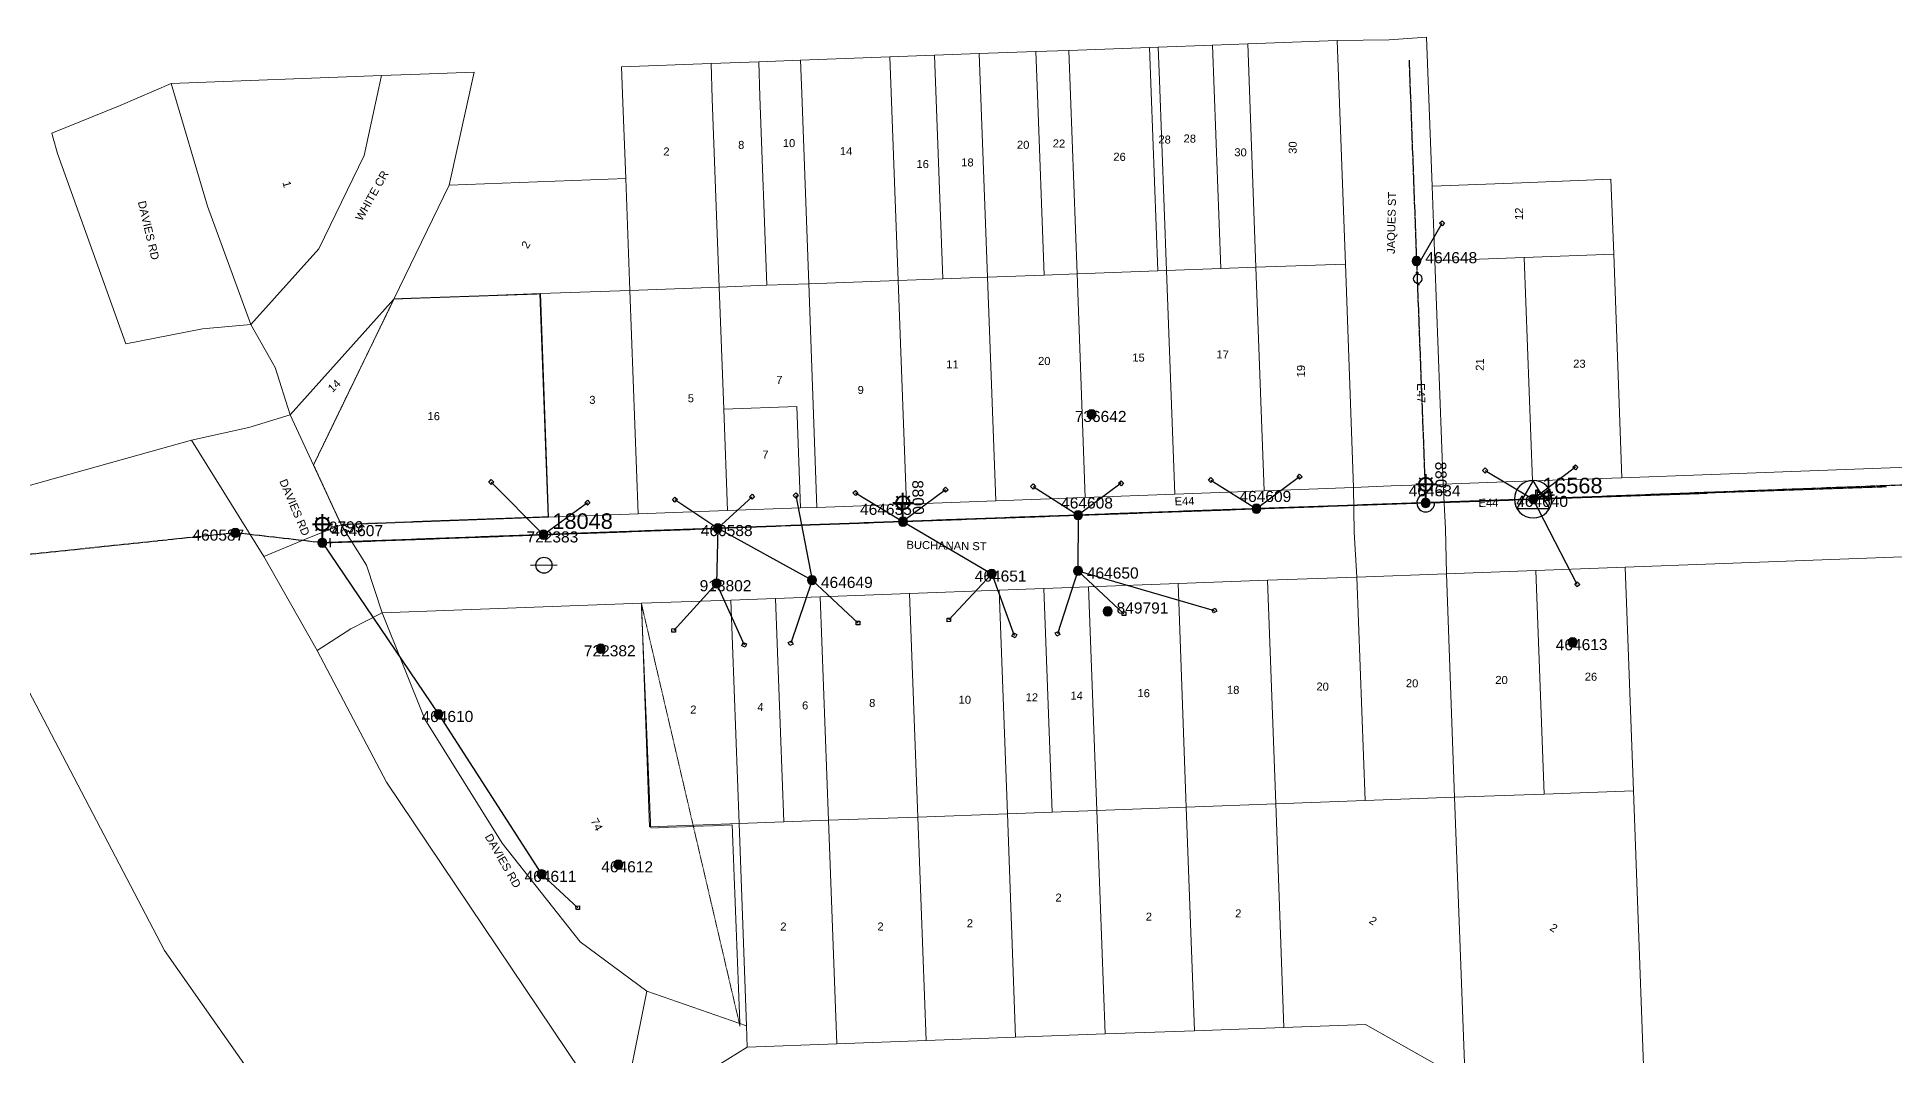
# Model space of a CAD drawing. Header units: metres. Extents: x 215242 to 217366, y 6358903 to 6360574.
# Drawn here: x 216467.2 to 216885, y 6360059.7 to 6360288.8 of the extents above; entities that cross this region are included whole.
import ezdxf
from ezdxf.enums import TextEntityAlignment as Align

# ---------------------------------------------------------------- set-up
doc = ezdxf.new("R2010")
doc.units = ezdxf.units.M
for name, pattern in [('Cable Exist OH', [1, 1, 0]), ('HIDDEN', [0.375, 0.25, -0.125]), ('HIDDEN2', [0.1875, 0.125, -0.0625])]:
    doc.linetypes.add(name, pattern=pattern)
doc.layers.get('0').update_dxf_attribs({"color": 6})
for name, color, linetype, lineweight in [('Cadastre Land Parcels_SP_EXT', 9, 'Continuous', 5), ('Cadastre Other Property_SP_EXT', 9, 'HIDDEN', 5), ('Cadastre Roads_SP_EXT', 9, 'Continuous', 5)]:
    doc.layers.add(name, color=color, linetype=linetype, lineweight=lineweight)
for name, color, linetype in [('Equip_LV_EXT', 7, 'Continuous'), ('Equip_SP_HV_EXT', 7, 'Continuous'), ('Equip_SP_LV_EXT', 7, 'Continuous'), ('Equip_SP_SL_EXT', 7, 'Continuous'), ('Mains_HV_EXT', 7, 'Continuous'), ('Mains_LV_EXT', 7, 'Continuous'), ('Mains_SL_EXT', 7, 'Continuous'), ('Services_SP_EXT', 7, 'Continuous'), ('Sub_SP_TR_HV_LV_EXT', 7, 'Continuous'), ('SupportsOH_SP_TR_HV_LV_SL_EXT', 7, 'Continuous')]:
    doc.layers.add(name, color=color, linetype=linetype)
doc.layers.get('0').freeze()
doc.styles.add('HVSW_LABEL', font='arial.ttf')
doc.styles.add('iecARIAL', font='arial.ttf', dxfattribs={"height": 2})
doc.styles.add('POLE_LABEL', font='arial.ttf')
doc.styles.get("Standard").update_dxf_attribs({"font": 'arial.ttf'})

# ---------------------------------------------------------------- blocks, each defined once
blk = doc.blocks.new('SUB_POLE_EXT')
blk.add_wipeout([(0, 4.22), (0.42, 4.2), (0.83, 4.14), (1.21, 4.05), (1.62, 3.9), (1.99, 3.72), (2.35, 3.51), (2.68, 3.26), (2.99, 2.99), (3.28, 2.66), (3.52, 2.34), (3.76, 1.92), (3.9, 1.62), (4.04, 1.23), (4.18, 0.63), (4.22, 0), (4.18, -0.61), (4.06, -1.15), (3.9, -1.62), (3.58, -2.24), (3.22, -2.73), (2.97, -3.01), (2.68, -3.26), (2.36, -3.5), (2, -3.72), (1.64, -3.89), (1.25, -4.03), (0.82, -4.14), (0.42, -4.2), (0, -4.22), (-0.41, -4.2), (-0.8, -4.15), (-1.21, -4.05), (-1.62, -3.9), (-1.99, -3.73), (-2.35, -3.51), (-2.68, -3.26), (-2.96, -3.02), (-3.23, -2.72), (-3.51, -2.35), (-3.71, -2.01), (-3.91, -1.6), (-4.05, -1.21), (-4.16, -0.76), (-4.22, -0.14), (-4.21, 0.39), (-4.14, 0.83), (-4.03, 1.27), (-3.9, 1.63), (-3.71, 2.02), (-3.5, 2.37), (-3.28, 2.67), (-2.99, 2.99), (-2.68, 3.27), (-2.33, 3.52), (-1.98, 3.73), (-1.63, 3.9), (-1.2, 4.05), (-0.78, 4.15), (-0.4, 4.21)])
blk.add_line((2.16, 0.48), (2.16, 0.48, 0))
blk.add_lwpolyline([(-4.22, 0, 1), (4.22, 0, 1)], format="xyb", close=True)
blk.add_lwpolyline([(2.14, 0.52), (0, 4.22), (-3.66, -2.11), (3.66, -2.11)], close=True)
for tag, height, flags, p in [('STREET_CODE', 0.2, 9, (1.5, 0)), ('ASSET_NUM', 3.5, 8, (2, 2)), ('CONSTRUCTED_VOLTAGE', 0.2, 9, (1.5, -0.2)), ('OPERATING_VOLTAGE', 0.2, 9, (1.5, -0.6)), ('OPERATED_BY', 0.2, 9, (1.5, -0.8)), ('ORIENTATION', 0.2, 9, (1.5, -1.2)), ('OWNED_BY', 0.2, 9, (1.5, -1.4)), ('SECONDARY_VOLTAGE', 0.2, 9, (1.5, -1.6)), ('STATE', 0.2, 9, (1.5, -1.8)), ('SUBSTATION_TYPE', 0.2, 9, (1.5, -2)), ('STREETNAME', 0.2, 9, (1.5, -2.8)), ('SUBURB', 0.2, 9, (1.5, -3)), ('Z', 0.2, 1, (1.5, -3.4)), ('NO_PHASES', 0.2, 9, (1.5, -0.4)), ('MAINTAINED_BY', 0.2, 9, (1.5, -1)), ('USAGE', 0.2, 9, (1.5, -2.2)), ('LEGEND', 0.2, 9, (1.5, -2.4)), ('LOCATION', 0.2, 9, (1.5, -2.6)), ('NOTES', 0.2, 9, (1.5, -3.2))]:
    blk.add_attdef(tag, text='', height=height, dxfattribs=dict(flags=flags)).set_placement(p, align=Align.MIDDLE_LEFT)
blk = doc.blocks.new('LV_OH_LINKS_OPEN_EXT')
for p, q in [((-0.17, 4.97), (-0.17, 5.46)), ((0.17, 4.97), (0.17, 5.46)), ((-0.17, 3), (-0.17, 2.5)), ((0.17, 3), (0.17, 2.5))]:
    blk.add_line(p, q)
blk.add_lwpolyline([(0, 2.99, 1), (0, 4.98, 1)], format="xyb", close=True)
at = {"flags": 9}
for tag, p in [('ACTUAL_STATUS', (0, 0)), ('CONSTRUCTED_VOLTAGE', (0, -0.2)), ('OPERATING_VOLTAGE', (0, -0.6)), ('ORIENTATION', (0, -0.8)), ('OWNED_BY', (0, -1)), ('STATE', (0, -1.2)), ('SWITCH_TYPE', (0, -1.4)), ('NO_PHASES', (0, -0.4)), ('USAGE', (0, -1.6)), ('LEGEND', (0, -1.8)), ('NOTES', (0, -2))]:
    blk.add_attdef(tag, text='', height=0.2, dxfattribs=at).set_placement(p, align=Align.MIDDLE_LEFT)
at = {"flags": 1}
blk.add_attdef('Z', (0, 0), '', height=0.2, dxfattribs=at)
blk = doc.blocks.new('LV_OH_LINKS_DISTFUSE_EXT')
for p, q in [((0, 0), (0.96, 0)), ((3.84, 0), (4.8, 0))]:
    blk.add_line(p, q)
blk.add_lwpolyline([(3.84, -1.2), (3.84, 1.2), (0.96, -1.2), (0.96, 1.2)], close=True)
at = {"flags": 9}
for tag, p in [('ACTUAL_STATUS', (0, 0)), ('CONSTRUCTED_VOLTAGE', (0, -0.2)), ('OPERATING_VOLTAGE', (0, -0.6)), ('ORIENTATION', (0, -0.8)), ('OWNED_BY', (0, -1)), ('STATE', (0, -1.2)), ('SWITCH_TYPE', (0, -1.4)), ('NO_PHASES', (0, -0.4)), ('USAGE', (0, -1.6)), ('NOTES', (0, -1.8))]:
    blk.add_attdef(tag, text='', height=0.2, dxfattribs=at).set_placement(p, align=Align.MIDDLE_LEFT)
at = {"flags": 1}
blk.add_attdef('Z', (0, 0), '', height=0.2, dxfattribs=at)
blk = doc.blocks.new('SL_LANTERN_EXT')
at = {"lineweight": 40}
for p, q in [((-2.25, 4.22), (2.25, 4.22)), ((-1.46, 5.68), (-1.06, 5.28)), ((0, 1.97), (0, 6.47)), ((1.46, 5.68), (1.06, 5.28)), ((-1.46, 2.76), (-1.06, 3.16)), ((0, 0), (0, 2.72)), ((1.46, 2.76), (1.06, 3.16))]:
    blk.add_line(p, q, dxfattribs=at)
blk.add_circle((0, 4.22), 1.5, dxfattribs=at)
at = {"style": 'iecARIAL', "flags": 8}
blk.add_attdef('ASSET_NUM', (1.5, 1.5), '', height=2.5, dxfattribs=at)
for tag, p, height, flags in [('OPERATING_VOLTAGE', (0.98, -1.65), 0.2, 9), ('ORIENTATION', (0.98, -1.85), 0.2, 9), ('OWNED_BY', (0.98, -2.05), 0.2, 9), ('STATE', (0.98, -2.25), 0.2, 9), ('CONSTRUCTED_VOLTAGE', (0.98, -0.65), 0.2, 9), ('CONTROL_TYPE', (0.98, -0.85), 0.2, 9), ('LANTERN_PURPOSE', (0.98, -1.05), 0.2, 9), ('LANTERN_TYPE', (0.98, -1.25), 0.2, 9), ('NO_PHASES', (0.98, -1.45), 0.2, 9), ('USAGE', (0.98, -2.45), 0.2, 9), ('CEXIST', (0.98, -2.65), 0.2, 9), ('CNEW', (0.98, -2.85), 0.2, 9), ('CNUMBER', (0.98, -3.05), 0.2, 9), ('CREMOVE', (0.98, -3.25), 0.2, 9), ('CREPLACE', (0.98, -3.45), 0.2, 9), ('LKINGHEIGHT', (0.98, -3.65), 0.2, 9), ('LBRACKET', (0.98, -3.85), 0.2, 9), ('LBRACKETVOCAB', (0.98, -4.05), 0.2, 9), ('LCATEGORY', (0.98, -4.25), 0.2, 9), ('LNUMBER', (2.18, -3.25), 2.5, 8), ('LCHARGE1', (0.98, -4.45), 0.2, 9), ('LCHARGE1PERCENT', (0.98, -4.65), 0.2, 9), ('LCHARGE2', (0.98, -4.85), 0.2, 9), ('LCHARGE2PERCENT', (0.98, -5.05), 0.2, 9), ('LCHARGE3', (0.98, -5.25), 0.2, 9), ('LCHARGE3PERCENT', (0.98, -5.45), 0.2, 9), ('LEXIST', (0.98, -5.65), 0.2, 9), ('LLAMP', (0.98, -5.85), 0.2, 9), ('LLAMPVOCAB', (0.98, -6.05), 0.2, 9), ('LMAST', (0.98, -6.25), 0.2, 9), ('LMASTVOCAB', (0.98, -6.45), 0.2, 9), ('LNEW', (0.98, -6.65), 0.2, 9), ('LANTNUMBER', (0.98, -6.85), 0.2, 9), ('LOUTREACH', (0.98, -7.25), 0.2, 9), ('LOUTREACHVOCAB', (0.98, -7.45), 0.2, 9), ('LRATECODE', (0.98, -7.65), 0.2, 9), ('LREMOVE', (0.98, -7.85), 0.2, 9), ('LREPLACE', (0.98, -8.05), 0.2, 9), ('LTYPE', (0.98, -8.25), 0.2, 9), ('LTYPEVOCAB', (0.98, -8.45), 0.2, 9), ('STREETNAME', (0.98, -9.25), 0.2, 9), ('SUBURB', (0.98, -9.45), 0.2, 1), ('LEGEND', (0.98, -8.65), 0.2, 9), ('LOCATION', (0.98, -8.85), 0.2, 9), ('NOTES', (0.98, -9.05), 0.2, 9)]:
    blk.add_attdef(tag, p, '', height=height, dxfattribs=dict(flags=flags))
blk = doc.blocks.new('CCP_EXT')
blk.add_wipeout([(0, 0.57), (0.57, 0), (0, -0.57), (-0.57, 0)])
blk.add_lwpolyline([(-0.57, 0), (0, 0.57), (0.57, 0), (0, -0.57), (-0.57, 0)])
at = {"flags": 1}
blk.add_attdef('Z', (0, 0), '', height=0.2, dxfattribs=at)
at = {"flags": 9}
for tag, p in [('CCP_TYPE', (0, 0)), ('CONSTRUCTED_VOLTAGE', (0, -0.2)), ('OPERATING_VOLTAGE', (0, -0.6)), ('ORIENTATION', (0, -0.8)), ('OWNED_BY', (0, -1)), ('STATE', (0, -1.8)), ('NO_PHASES', (0, -0.4)), ('USAGE', (0, -1.2)), ('LEGEND', (0, -1.4)), ('LIFE_SUPPORT', (0, -1.6)), ('NOTES', (0, -2))]:
    blk.add_attdef(tag, text='', height=0.2, dxfattribs=at).set_placement(p, align=Align.MIDDLE_LEFT)
blk = doc.blocks.new('POLE_EXT')
blk.add_hatch(color=256).paths.add_polyline_path([(-1, 0, 1), (1, 0, 1)])
blk.add_lwpolyline([(-1, 0, 1), (1, 0, 1)], format="xyb", close=True)
for tag, height, flags, p in [('pNumber', 2.5, 8, (-17.84, 2.07)), ('OWNED_BY', 0.2, 9, (1.35, -0.4)), ('SPECIAL_USE', 0.2, 9, (1.35, -0.8)), ('STATE', 0.2, 9, (1.35, -1)), ('cLV', 0.2, 9, (1.35, -1.4)), ('hDepth', 0.2, 9, (1.35, -1.6)), ('hDia', 0.2, 9, (1.35, -1.8)), ('cHV', 0.2, 9, (1.35, -2)), ('cLinedev', 0.2, 9, (1.35, -3.4)), ('pExisting', 0.2, 9, (1.35, -3.8)), ('PARENT', 0.2, 9, (1.35, -0.6)), ('USAGE', 0.2, 9, (1.35, -1.2)), ('LBRACKET', 0.2, 9, (1.35, -2.2)), ('LExisting', 0.2, 9, (1.35, -2.4)), ('LANTNUMBER', 0.2, 9, (1.35, -2.6)), ('LOther', 0.2, 9, (1.35, -2.8)), ('LRemove', 0.2, 9, (1.35, -3)), ('LEGEND', 0.2, 9, (1.35, -3.2)), ('LOCATION', 0.2, 9, (1.35, -3.6)), ('PFNUMBER', 0.2, 9, (1.35, -4)), ('NEWPFNUMBER', 0.2, 9, (1.35, -4.2)), ('pFooting', 0.2, 9, (1.35, -4.4)), ('pNew', 0.2, 9, (1.35, -4.6)), ('pRelocate', 0.2, 9, (1.35, -5)), ('pRemove', 0.2, 9, (1.35, -5.2)), ('pReplace', 0.2, 9, (1.35, -5.4)), ('pStay', 0.2, 9, (1.35, -5.6)), ('pType', 0.2, 9, (1.35, -5.8)), ('cspan', 0.2, 9, (1.35, -6)), ('STREETNAME', 0.2, 9, (1.35, -6.2)), ('SUBURB', 0.2, 9, (1.35, -6.4)), ('OPERATED_BY', 0.2, 9, (1.36, -7.01)), ('NOTES', 0.2, 9, (1.35, -6.6)), ('MAINTAINED_BY', 0.2, 9, (1.36, -6.81))]:
    blk.add_attdef(tag, text='', height=height, dxfattribs=dict(flags=flags)).set_placement(p, align=Align.MIDDLE_LEFT)
at = {"style": 'POLE_LABEL'}
for tag, height, flags, p in [('STRUCTURE_PLANT_NUMBER', 0.2, 9, (1.35, 0.03)), ('ASSET_NUM', 2.5, 8, (2, 2)), ('STREET_CODE', 0.2, 9, (1.35, -0.2))]:
    blk.add_attdef(tag, text='', height=height, dxfattribs=dict(at, flags=flags)).set_placement(p, align=Align.MIDDLE_LEFT)
at = {"flags": 1}
blk.add_attdef('Z', (1.35, -7.33), '', height=0.2, dxfattribs=at)
blk = doc.blocks.new('HV_ABS_CLOSED_EXT')
blk.add_line((-3, 6.87), (3, 6.87))
blk.add_circle((0, 6.87), 1.8)
at = {"flags": 1}
blk.add_attdef('Z', (0, 0), '', height=0.2, dxfattribs=at)
at = {"style": 'HVSW_LABEL'}
for tag, height, flags, p in [('ASSET_NUM', 3.5, 8, (2, 2)), ('STREET_CODE', 0.2, 9, (0, -0.2))]:
    blk.add_attdef(tag, text='', height=height, dxfattribs=dict(at, flags=flags)).set_placement(p, align=Align.MIDDLE_LEFT)
at = {"flags": 9}
for tag, p in [('ACTUAL_STATUS', (0, -0.4)), ('CONSTRUCTED_VOLTAGE', (0, -0.6)), ('OPERATING_VOLTAGE', (0, -1)), ('ORIENTATION', (0, -1.2)), ('OWNED_BY', (0, -1.4)), ('STATE', (0, -1.6)), ('SWITCH_TYPE', (0, -1.8)), ('STREETNAME', (0, -2.6)), ('SUBURB', (0, -2.8)), ('NO_PHASES', (0, -0.8)), ('USAGE', (0, -2)), ('LEGEND', (0, -2.2)), ('LOCATION', (0, -2.4)), ('NOTES', (0, -3))]:
    blk.add_attdef(tag, text='', height=0.2, dxfattribs=at).set_placement(p, align=Align.MIDDLE_LEFT)
blk = doc.blocks.new('End Shackle_EXT')
blk.add_wipeout([(0, 0.25), (1.81, 0.25), (1.82, -0.25), (0, -0.25)])
blk.add_line((1.81, -1), (1.81, 1))
at = {"flags": 1}
blk.add_attdef('Z', (0, 0), '', height=0.2, dxfattribs=at)
at = {"flags": 9}
for tag, p in [('CONNECTOR_TYPE', (0, 0)), ('CONSTRUCTED_VOLTAGE', (0, -0.2)), ('OPERATING_VOLTAGE', (0, -0.6)), ('ORIENTATION', (0, -0.8)), ('OWNED_BY', (0, -1)), ('STATE', (0, -1.2)), ('NO_PHASES', (0, -0.4)), ('USAGE', (0, -1.4)), ('NOTES', (0, -1.6))]:
    blk.add_attdef(tag, text='', height=0.2, dxfattribs=at).set_placement(p, align=Align.MIDDLE_LEFT)

msp = doc.modelspace()

# ---------------------------------------------------------------- linework, layer by layer
at = {"layer": 'Cadastre Land Parcels_SP_EXT', "linetype": 'Continuous'}
for points in [[(216693.68, 6360235.28), (216692.1, 6360277.88), (216691.81, 6360285.56), (216679.07, 6360285.1), (216680.94, 6360234.81), (216693.68, 6360235.28)], [(216701.06, 6360235.55), (216699.2, 6360285.83), (216691.81, 6360285.56), (216692.1, 6360277.88), (216693.68, 6360235.28), (216701.06, 6360235.55)], [(216719.2, 6360236.22), (216717.36, 6360286.5), (216699.2, 6360285.83), (216701.06, 6360235.55), (216719.2, 6360236.22)], [(216721.18, 6360236.29), (216719.6, 6360279.02), (216719.33, 6360286.58), (216717.36, 6360286.5), (216719.2, 6360236.22), (216721.18, 6360236.29)], [(216733.37, 6360236.74), (216731.52, 6360287.02), (216719.33, 6360286.58), (216719.6, 6360279.02), (216721.18, 6360236.29), (216733.37, 6360236.74)], [(216741.3, 6360237.03), (216739.44, 6360287.32), (216731.52, 6360287.02), (216733.37, 6360236.74), (216741.3, 6360237.03)], [(216761.41, 6360237.77), (216759.56, 6360288.06), (216739.44, 6360287.32), (216741.3, 6360237.03), (216761.41, 6360237.77)], [(216620.58, 6360232.59), (216619.02, 6360274.94), (216618.73, 6360282.88), (216598.61, 6360282.13), (216598.91, 6360274.03), (216599.54, 6360256.99), (216600.46, 6360231.85), (216620.58, 6360232.59)], [(216631.3, 6360232.98), (216629.74, 6360275.45), (216629.45, 6360283.27), (216618.73, 6360282.88), (216619.02, 6360274.94), (216620.58, 6360232.59), (216631.3, 6360232.98)], [(216640.7, 6360233.33), (216639.12, 6360276.09), (216638.84, 6360283.62), (216629.45, 6360283.27), (216629.74, 6360275.45), (216631.3, 6360232.98), (216640.7, 6360233.33)], [(216660.82, 6360234.07), (216658.96, 6360284.36), (216638.84, 6360283.62), (216639.12, 6360276.09), (216640.7, 6360233.33), (216660.82, 6360234.07)], [(216670.88, 6360234.44), (216669.02, 6360284.73), (216658.96, 6360284.36), (216660.82, 6360234.07), (216670.88, 6360234.44)], [(216680.94, 6360234.81), (216679.07, 6360285.1), (216669.02, 6360284.73), (216670.88, 6360234.44), (216680.94, 6360234.81)], [(216530.53, 6360241.22), (216540.69, 6360262.17), (216544.64, 6360280.15), (216497.27, 6360278.4), (216505.46, 6360250.81), (216515.26, 6360224.18), (216530.53, 6360241.22)], [(216580.34, 6360231.11), (216600.46, 6360231.85), (216599.54, 6360256.99), (216559.84, 6360255.53), (216547.41, 6360229.89), (216580.34, 6360231.11)], [(216801.65, 6360239.26), (216821.76, 6360240), (216821.15, 6360256.86), (216800.99, 6360256.05), (216780.92, 6360255.26), (216781.54, 6360238.52), (216801.65, 6360239.26)], [(216702.91, 6360185.26), (216701.06, 6360235.55), (216693.68, 6360235.28), (216680.94, 6360234.81), (216682.79, 6360184.52), (216702.91, 6360185.26)], [(216723.03, 6360186.01), (216721.18, 6360236.29), (216719.2, 6360236.22), (216701.06, 6360235.55), (216702.91, 6360185.26), (216723.03, 6360186.01)], [(216743.15, 6360186.75), (216741.3, 6360237.03), (216733.37, 6360236.74), (216721.18, 6360236.29), (216723.03, 6360186.01), (216743.15, 6360186.75)], [(216763.27, 6360187.49), (216761.41, 6360237.77), (216741.3, 6360237.03), (216743.15, 6360186.75), (216763.27, 6360187.49)], [(216602.31, 6360181.56), (216600.46, 6360231.85), (216580.34, 6360231.11), (216582.19, 6360180.82), (216602.31, 6360181.56)], [(216622.43, 6360182.3), (216621.59, 6360205.16), (216620.58, 6360232.59), (216600.46, 6360231.85), (216602.31, 6360181.56), (216622.43, 6360182.3)], [(216640.7, 6360233.33), (216631.3, 6360232.98), (216620.58, 6360232.59), (216621.59, 6360205.16), (216638.05, 6360205.76), (216638.89, 6360182.91), (216642.55, 6360183.04), (216640.7, 6360233.33)], [(216662.67, 6360183.78), (216660.82, 6360234.07), (216640.7, 6360233.33), (216642.55, 6360183.04), (216662.67, 6360183.78)], [(216682.79, 6360184.52), (216680.94, 6360234.81), (216670.88, 6360234.44), (216660.82, 6360234.07), (216662.67, 6360183.78), (216682.79, 6360184.52)], [(216547.41, 6360229.89), (216524.05, 6360203.85), (216529.3, 6360192.55), (216547.41, 6360229.89)], [(216582.19, 6360180.82), (216580.34, 6360231.11), (216547.41, 6360229.89), (216529.3, 6360192.55), (216535.54, 6360179.1), (216582.19, 6360180.82)], [(216638.89, 6360182.91), (216638.05, 6360205.76), (216621.59, 6360205.16), (216622.43, 6360182.3), (216638.89, 6360182.91)], [(216806.1, 6360118.56), (216804.25, 6360168.85), (216784.13, 6360168.11), (216785.98, 6360117.82), (216806.1, 6360118.56)], [(216826.22, 6360119.3), (216824.37, 6360169.59), (216804.25, 6360168.85), (216806.1, 6360118.56), (216826.22, 6360119.3)], [(216685.38, 6360114.12), (216683.53, 6360164.41), (216663.41, 6360163.67), (216665.26, 6360113.38), (216685.38, 6360114.12)], [(216695.44, 6360114.49), (216693.59, 6360164.78), (216683.53, 6360164.41), (216685.38, 6360114.12), (216695.44, 6360114.49)], [(216705.5, 6360114.86), (216703.65, 6360165.15), (216693.59, 6360164.78), (216695.44, 6360114.49), (216705.5, 6360114.86)], [(216725.62, 6360115.6), (216723.77, 6360165.89), (216703.65, 6360165.15), (216705.5, 6360114.86), (216725.62, 6360115.6)], [(216745.74, 6360116.34), (216743.89, 6360166.63), (216723.77, 6360165.89), (216725.62, 6360115.6), (216745.74, 6360116.34)], [(216765.86, 6360117.08), (216764.01, 6360167.37), (216743.89, 6360166.63), (216745.74, 6360116.34), (216765.86, 6360117.08)], [(216785.98, 6360117.82), (216784.13, 6360168.11), (216764.01, 6360167.37), (216765.86, 6360117.08), (216785.98, 6360117.82)], [(216603.06, 6360161.45), (216544.74, 6360159.3), (216554.38, 6360135.42), (216571.74, 6360107.47), (216589.33, 6360085.31), (216604.28, 6360074.24), (216626.7, 6360066.39), (216625.03, 6360111.9), (216604.91, 6360111.16), (216603.06, 6360161.45)], [(216625.03, 6360111.9), (216623.17, 6360162.19), (216603.06, 6360161.45), (216604.91, 6360111.16), (216625.03, 6360111.9)], [(216635.08, 6360112.27), (216633.23, 6360162.56), (216623.17, 6360162.19), (216625.03, 6360111.9), (216635.08, 6360112.27)], [(216645.14, 6360112.64), (216643.29, 6360162.93), (216633.23, 6360162.56), (216635.08, 6360112.27), (216645.14, 6360112.64)], [(216665.26, 6360113.38), (216663.41, 6360163.67), (216643.29, 6360162.93), (216645.14, 6360112.64), (216665.26, 6360113.38)], [(216826.22, 6360119.3), (216806.1, 6360118.56), (216785.98, 6360117.82), (216788.33, 6360054.02), (216829.47, 6360030.63), (216826.22, 6360119.3)], [(216707.35, 6360064.58), (216705.5, 6360114.86), (216695.44, 6360114.49), (216685.38, 6360114.12), (216687.23, 6360063.84), (216707.35, 6360064.58)], [(216727.47, 6360065.32), (216725.62, 6360115.6), (216705.5, 6360114.86), (216707.35, 6360064.58), (216727.47, 6360065.32)], [(216747.59, 6360066.06), (216745.74, 6360116.34), (216725.62, 6360115.6), (216727.47, 6360065.32), (216747.59, 6360066.06)], [(216785.98, 6360117.82), (216765.86, 6360117.08), (216745.74, 6360116.34), (216747.59, 6360066.06), (216765.94, 6360066.74), (216788.33, 6360054.02), (216785.98, 6360117.82)], [(216647, 6360062.36), (216645.14, 6360112.64), (216635.08, 6360112.27), (216625.03, 6360111.9), (216626.7, 6360066.39), (216626.88, 6360061.61), (216647, 6360062.36)], [(216667.11, 6360063.1), (216665.26, 6360113.38), (216645.14, 6360112.64), (216647, 6360062.36), (216667.11, 6360063.1)], [(216687.23, 6360063.84), (216685.38, 6360114.12), (216665.26, 6360113.38), (216667.11, 6360063.1), (216687.23, 6360063.84)]]:
    msp.add_lwpolyline(points, close=True, dxfattribs=at)
for points in [[(216598.77, 6360042.34), (216545.72, 6360121.26), (216530.17, 6360150.84), (216518.15, 6360171.97), (216501.88, 6360198.15), (216461.92, 6360186.99), (216463.87, 6360182.37), (216447.36, 6360175.83), (216495.84, 6360083.39), (216531.68, 6360032.33)], [(216655.82, 6359816.14), (216645.03, 6359846.71), (216631.22, 6359879.36), (216617.38, 6359908.75), (216581.18, 6359964.33), (216553.71, 6360002.14), (216531.68, 6360032.33), (216495.84, 6360083.39), (216447.36, 6360175.83), (216447.52, 6360150.18), (216447.97, 6360065.84), (216448.08, 6360045.53), (216448.22, 6360025.34)]]:
    msp.add_lwpolyline(points, dxfattribs=at)
at = {"layer": 'Cadastre Roads_SP_EXT', "linetype": 'Continuous'}
for points in [[(216504.32, 6360223.16), (216515.26, 6360224.18), (216505.46, 6360250.81), (216497.27, 6360278.4), (216485.83, 6360273.43), (216470.46, 6360267.2), (216470.77, 6360266.05), (216471.71, 6360262.64), (216487.11, 6360219.83), (216504.32, 6360223.16)], [(216547.41, 6360229.89), (216559.84, 6360255.53), (216565.42, 6360280.91), (216553.33, 6360280.5), (216544.64, 6360280.15), (216540.69, 6360262.17), (216530.53, 6360241.22), (216515.26, 6360224.18), (216520.68, 6360214.47), (216524.05, 6360203.85), (216547.41, 6360229.89)], [(216527.52, 6360175.88), (216535.54, 6360179.1), (216529.3, 6360192.55), (216524.05, 6360203.85), (216514.75, 6360201.03), (216501.88, 6360198.15), (216518.15, 6360171.97), (216527.52, 6360175.88)], [(216870.62, 6360007.25), (216866.86, 6360009.58), (216829.47, 6360030.63), (216788.33, 6360054.02), (216765.94, 6360066.74), (216747.59, 6360066.06), (216727.47, 6360065.32), (216707.35, 6360064.58), (216687.23, 6360063.84), (216667.11, 6360063.1), (216647, 6360062.36), (216626.88, 6360061.61), (216609.45, 6360050.84), (216598.77, 6360042.34), (216760.97, 6360046.41), (216871.59, 6359981.02), (216870.62, 6360007.25)]]:
    msp.add_lwpolyline(points, close=True, dxfattribs=at)
at = {"layer": 'Mains_LV_EXT', "linetype": 'Cable Exist OH'}
for points in [[(216775.74, 6360283.59), (216777.41, 6360238.45)], [(216777.41, 6360238.45), (216779.48, 6360184.02)], [(216701.3, 6360181.28), (216661.9, 6360179.84)], [(216741.41, 6360182.74), (216701.3, 6360181.28)], [(216779.48, 6360184.02), (216741.41, 6360182.74)], [(216581.05, 6360176.89), (216620.26, 6360178.32)], [(216661.9, 6360179.84), (216620.26, 6360178.32)]]:
    msp.add_lwpolyline(points, dxfattribs=at)
at = {"layer": 'Mains_LV_EXT', "linetype": 'Continuous'}
msp.add_lwpolyline([(216779.41, 6360186.02, 2.337827), (216781.48, 6360184)], format="xyb", dxfattribs=at)
at = {"layer": 'Mains_SL_EXT', "linetype": 'Cable Exist OH'}
msp.add_lwpolyline([(216778.44, 6360184.02), (216741.41, 6360182.74), (216701.3, 6360181.28), (216661.9, 6360179.84)], dxfattribs=at)
at = {"layer": 'Services_SP_EXT'}
for points in [[(216701.3, 6360181.28), (216701.26, 6360168.76)], [(216620.26, 6360178.32), (216620, 6360165.91)], [(216620.26, 6360178.32), (216641.45, 6360166.66)], [(216661.9, 6360179.84), (216681.87, 6360168.08)]]:
    msp.add_lwpolyline(points, dxfattribs=at)

# ---------------------------------------------------------------- block references
at = {"layer": 'Equip_SP_LV_EXT', "rotation": 184.0073147697567}
msp.add_blockref('LV_OH_LINKS_OPEN_EXT', (216777.41, 6360238.45), dxfattribs=at)
at = {"layer": 'Equip_SP_SL_EXT'}
ref = msp.add_blockref('SL_LANTERN_EXT', (216779.48, 6360184.02), dxfattribs=at)
ref.add_attrib('ASSET_NUM', '8801', dxfattribs={"layer": '0', "height": 2.5, "rotation": 270.8608, "style": 'iecARIAL'}).set_placement((216780.98, 6360185.52), align=Align.BOTTOM_RIGHT)
ref = msp.add_blockref('SL_LANTERN_EXT', (216661.9, 6360179.84), dxfattribs=at)
ref.add_attrib('ASSET_NUM', '8800', dxfattribs={"layer": '0', "height": 2.5, "rotation": 271.3266, "style": 'iecARIAL'}).set_placement((216663.4, 6360181.34), align=Align.BOTTOM_RIGHT)
ref = msp.add_blockref('SL_LANTERN_EXT', (216531.31, 6360175.07), dxfattribs=at)
ref.add_attrib('ASSET_NUM', '8799', dxfattribs={"layer": '0', "height": 2.5, "rotation": 1.006, "style": 'iecARIAL'}).set_placement((216532.81, 6360176.57), align=Align.BOTTOM_LEFT)
at = {"layer": 'Sub_SP_TR_HV_LV_EXT'}
ref = msp.add_blockref('SUB_POLE_EXT', (216803.66, 6360184.89), dxfattribs=at)
ref.add_attrib('ASSET_NUM', '16568', dxfattribs={"layer": '0', "height": 3.5}).set_placement((216805.66, 6360185.14), align=Align.BOTTOM_LEFT)
at = {"layer": 'SupportsOH_SP_TR_HV_LV_SL_EXT'}
ref = msp.add_blockref('POLE_EXT', (216777.41, 6360238.45), dxfattribs=at)
ref.add_attrib('ASSET_NUM', '464648', dxfattribs={"layer": '0', "height": 2.5, "style": 'POLE_LABEL'}).set_placement((216779.41, 6360239.2), align=Align.MIDDLE_LEFT)
ref = msp.add_blockref('POLE_EXT', (216704.36, 6360203.98), dxfattribs=at)
ref.add_attrib('ASSET_NUM', '736642', dxfattribs={"layer": '0', "height": 2.5, "style": 'POLE_LABEL'}).set_placement((216706.36, 6360204.73), align=Align.TOP_CENTER)
ref = msp.add_blockref('POLE_EXT', (216701.3, 6360181.28), dxfattribs=at)
ref.add_attrib('ASSET_NUM', '464608', dxfattribs={"layer": '0', "height": 2.5, "style": 'POLE_LABEL'}).set_placement((216703.3, 6360182.03), align=Align.BOTTOM_CENTER)
ref = msp.add_blockref('POLE_EXT', (216741.41, 6360182.74), dxfattribs=at)
ref.add_attrib('ASSET_NUM', '464609', dxfattribs={"layer": '0', "height": 2.5, "style": 'POLE_LABEL'}).set_placement((216743.41, 6360183.49), align=Align.BOTTOM_CENTER)
ref = msp.add_blockref('POLE_EXT', (216779.48, 6360184.02), dxfattribs=dict(at, rotation=0.04201687293948452))
ref.add_attrib('ASSET_NUM', '464634', dxfattribs={"layer": '0', "height": 2.5, "rotation": 0.0382, "style": 'POLE_LABEL'}).set_placement((216781.48, 6360184.77), align=Align.BOTTOM_CENTER)
ref = msp.add_blockref('POLE_EXT', (216511.74, 6360177.3), dxfattribs=at)
ref.add_attrib('ASSET_NUM', '460587', dxfattribs={"layer": '0', "height": 2.5, "style": 'POLE_LABEL'}).set_placement((216513.74, 6360178.05), align=Align.TOP_RIGHT)
ref = msp.add_blockref('POLE_EXT', (216581.05, 6360176.89), dxfattribs=at)
ref.add_attrib('ASSET_NUM', '722383', dxfattribs={"layer": '0', "height": 2.5, "style": 'POLE_LABEL'}).set_placement((216583.05, 6360177.64), align=Align.TOP_CENTER)
ref = msp.add_blockref('POLE_EXT', (216620.26, 6360178.32), dxfattribs=at)
ref.add_attrib('ASSET_NUM', '460588', dxfattribs={"layer": '0', "height": 2.5, "style": 'POLE_LABEL'}).set_placement((216622.26, 6360179.07), align=Align.TOP_CENTER)
ref = msp.add_blockref('POLE_EXT', (216681.87, 6360168.08), dxfattribs=at)
ref.add_attrib('ASSET_NUM', '464651', dxfattribs={"layer": '0', "height": 2.5, "style": 'POLE_LABEL'}).set_placement((216683.87, 6360168.83), align=Align.TOP_CENTER)
ref = msp.add_blockref('POLE_EXT', (216701.26, 6360168.76), dxfattribs=at)
ref.add_attrib('ASSET_NUM', '464650', dxfattribs={"layer": '0', "height": 2.5, "style": 'POLE_LABEL'}).set_placement((216703.26, 6360169.52), align=Align.TOP_LEFT)
ref = msp.add_blockref('POLE_EXT', (216620, 6360165.91), dxfattribs=at)
ref.add_attrib('ASSET_NUM', '913802', dxfattribs={"layer": '0', "height": 2.5, "style": 'POLE_LABEL'}).set_placement((216622, 6360166.66), align=Align.TOP_CENTER)
ref = msp.add_blockref('POLE_EXT', (216641.45, 6360166.66), dxfattribs=at)
ref.add_attrib('ASSET_NUM', '464649', dxfattribs={"layer": '0', "height": 2.5, "style": 'POLE_LABEL'}).set_placement((216643.45, 6360167.41), align=Align.TOP_LEFT)
ref = msp.add_blockref('POLE_EXT', (216593.95, 6360151.27), dxfattribs=at)
ref.add_attrib('ASSET_NUM', '722382', dxfattribs={"layer": '0', "height": 2.5, "rotation": 0.1312, "style": 'POLE_LABEL'}).set_placement((216595.95, 6360152.02), align=Align.TOP_CENTER)
ref = msp.add_blockref('POLE_EXT', (216812.54, 6360152.66), dxfattribs=at)
ref.add_attrib('ASSET_NUM', '464613', dxfattribs={"layer": '0', "height": 2.5, "rotation": 0.5026, "style": 'POLE_LABEL'}).set_placement((216814.54, 6360153.41), align=Align.TOP_CENTER)
ref = msp.add_blockref('POLE_EXT', (216557.43, 6360136.5), dxfattribs=at)
ref.add_attrib('ASSET_NUM', '464610', dxfattribs={"layer": '0', "height": 2.5, "rotation": 0.0972, "style": 'POLE_LABEL'}).set_placement((216559.43, 6360137.25), align=Align.TOP_CENTER)
ref = msp.add_blockref('POLE_EXT', (216597.87, 6360102.69), dxfattribs=at)
ref.add_attrib('ASSET_NUM', '464612', dxfattribs={"layer": '0', "height": 2.5, "rotation": 359.843, "style": 'POLE_LABEL'}).set_placement((216599.87, 6360103.44), align=Align.TOP_CENTER)
ref = msp.add_blockref('POLE_EXT', (216580.62, 6360100.54), dxfattribs=at)
ref.add_attrib('ASSET_NUM', '464611', dxfattribs={"layer": '0', "height": 2.5, "rotation": 359.9001, "style": 'POLE_LABEL'}).set_placement((216582.62, 6360101.29), align=Align.TOP_CENTER)

# ---------------------------------------------------------------- texts
at = {"layer": 'Cadastre Land Parcels_SP_EXT'}
for s, rotation, p in [('8', 358.5876, (216624.8, 6360263.68)), ('10', 358.5871, (216634.86, 6360264.12)), ('20', 358.5876, (216687.52, 6360263.73)), ('22', 358.5877, (216695.57, 6360264.02)), ('28', 358.5873, (216719.33, 6360264.92)), ('28', 358.5878, (216725, 6360265.13)), ('30', 88.8401, (216750.43, 6360262.54)), ('2', 358.5879, (216607.98, 6360262.2)), ('14', 358.5877, (216647.69, 6360262.29)), ('16', 358.5875, (216664.92, 6360259.4)), ('18', 358.5881, (216674.98, 6360259.77)), ('26', 358.5876, (216709.2, 6360261.03)), ('30', 358.5871, (216736.41, 6360262.03)), ('1', 285.5797, (216522.31, 6360256.15)), ('12', 88.7251, (216801.34, 6360247.66)), ('2', 60.8959, (216577.52, 6360241.07)), ('11', 358.8338, (216671.62, 6360214.33)), ('20', 358.8343, (216692.27, 6360215.09)), ('15', 358.834, (216713.47, 6360215.86)), ('17', 358.834, (216732.4, 6360216.56)), ('19', 88.8401, (216752.28, 6360212.26)), ('21', 88.7252, (216792.52, 6360213.74)), ('23', 358.7293, (216812.63, 6360214.48)), ('14', 43.7874, (216533.59, 6360208.76)), ('7', 358.8332, (216633.38, 6360210.82)), ('9', 358.8343, (216651.68, 6360208.56)), ('3', 358.8343, (216591.33, 6360206.33)), ('5', 358.8339, (216613.48, 6360206.69)), ('16', 358.834, (216554.96, 6360202.69)), ('7', 358.8344, (216630.24, 6360194.03)), ('20', 358.7562, (216754.88, 6360141.86)), ('20', 358.7564, (216775, 6360142.6)), ('20', 358.7563, (216795.12, 6360143.34)), ('26', 358.7562, (216815.23, 6360144.08)), ('6', 358.756, (216639.19, 6360137.6)), ('8', 358.7563, (216654.28, 6360138.16)), ('10', 358.7565, (216674.4, 6360138.9)), ('12', 358.7561, (216689.49, 6360139.45)), ('14', 358.7564, (216699.55, 6360139.82)), ('16', 358.7563, (216714.64, 6360140.38)), ('18', 358.7563, (216734.76, 6360141.12)), ('2', 358.7565, (216614.04, 6360136.67)), ('4', 358.7563, (216629.13, 6360137.23)), ('74', 298.2241, (216591.57, 6360112.52)), ('2', 358.7714, (216696.18, 6360094.38)), ('2', 358.7715, (216634.3, 6360087.86)), ('2', 358.7713, (216656.13, 6360087.87)), ('2', 358.7714, (216676.25, 6360088.61)), ('2', 358.7715, (216716.49, 6360090.09)), ('2', 358.7714, (216736.61, 6360090.83)), ('2', 327.1743, (216766.57, 6360089.68)), ('2', 327.1743, (216807.22, 6360088.07))]:
    msp.add_text(s, height=1.8, rotation=rotation, dxfattribs=at).set_placement(p)
at = {"layer": 'Cadastre Roads_SP_EXT'}
for s, rotation, p in [('WHITE CR', 60.6086, (216540.19, 6360247.29)), ('JAQUES ST', 88.7823, (216772.53, 6360240.03)), ('DAVIES RD', 283.2921, (216489.8, 6360251.74)), ('DAVIES RD', 292.9655, (216521.6, 6360188.93)), ('BUCHANAN ST', 358.7957, (216662.68, 6360173.74)), ('DAVIES RD', 299.8521, (216567.79, 6360108.97))]:
    msp.add_text(s, height=1.8, rotation=rotation, dxfattribs=at).set_placement(p)
at = {"layer": 'Mains_LV_EXT'}
for s, rotation, p in [('E47', 270.8608, (216777.51, 6360210.95)), ('E44', 1.006, (216723.01, 6360183.49)), ('E44', 0.9012, (216791.37, 6360183.14))]:
    msp.add_text(s, height=1.8, rotation=rotation, dxfattribs=at).set_placement(p)

# ---------------------------------------------------------------- next in the draw order: linework, layer by layer
at = {"layer": 'Cadastre Land Parcels_SP_EXT', "linetype": 'Continuous'}
for points in [[(216823.61, 6360189.71), (216821.76, 6360240), (216801.65, 6360239.26), (216803.5, 6360188.97), (216823.61, 6360189.71)], [(216803.5, 6360188.97), (216801.65, 6360239.26), (216781.54, 6360238.52), (216783.39, 6360188.23), (216803.5, 6360188.97)]]:
    msp.add_lwpolyline(points, close=True, dxfattribs=at)
at = {"layer": 'Mains_LV_EXT', "linetype": 'Cable Exist OH'}
for points in [[(216803.66, 6360184.89), (216842.77, 6360186.25)], [(216779.48, 6360184.02), (216803.66, 6360184.89)]]:
    msp.add_lwpolyline(points, dxfattribs=at)
at = {"layer": 'Mains_SL_EXT', "linetype": 'Cable Exist OH'}
msp.add_lwpolyline([(216883.09, 6360187.65), (216842.77, 6360186.25), (216803.66, 6360184.89), (216778.44, 6360184.02)], dxfattribs=at)

# ---------------------------------------------------------------- next in the draw order: block references
at = {"layer": 'Equip_LV_EXT'}
for p in [(216803.26, 6360185.8), (216803.66, 6360185.89)]:
    msp.add_blockref('LV_OH_LINKS_DISTFUSE_EXT', p, dxfattribs=at)
at = {"layer": 'Services_SP_EXT'}
for p in [(216783.16, 6360246.94), (216731.17, 6360189.19), (216751.13, 6360189.92), (216569.31, 6360188.74), (216610.61, 6360184.79), (216627.96, 6360185.42), (216637.78, 6360185.71), (216651.2, 6360186.27), (216671.47, 6360187.01), (216691.18, 6360187.73), (216710.96, 6360188.45), (216590.94, 6360184.07), (216813.58, 6360165.71)]:
    msp.add_blockref('CCP_EXT', p, dxfattribs=at)
for p, rotation in [((216731.92, 6360159.83), 342.6611239200465), ((216610.34, 6360155.35), 226.3976467639857), ((216651.8, 6360157.01), 315.9100609644109), ((216672.22, 6360157.73), 225.8738360152818), ((216711.61, 6360159.12), 315.9101610046608), ((216626.17, 6360152.11), 292.9707316121216), ((216636.65, 6360152.48), 250.1706115190541), ((216686.94, 6360154.24), 289.0365487428447), ((216696.67, 6360154.59), 250.9106092478856), ((216588.77, 6360092.97), 316.0137026633523)]:
    msp.add_blockref('CCP_EXT', p, dxfattribs=dict(at, rotation=rotation))
at = {"layer": 'SupportsOH_SP_TR_HV_LV_SL_EXT'}
ref = msp.add_blockref('POLE_EXT', (216803.66, 6360184.89), dxfattribs=at)
ref.add_attrib('ASSET_NUM', '464640', dxfattribs={"layer": '0', "height": 2.5, "rotation": 359.8557, "style": 'POLE_LABEL'}).set_placement((216805.66, 6360185.64), align=Align.TOP_CENTER)

# ---------------------------------------------------------------- next in the draw order: linework, layer by layer
at = {"layer": 'Cadastre Other Property_SP_EXT', "linetype": 'HIDDEN2'}
for points in [[(216547.42, 6360229.92), (216529.33, 6360192.62), (216535.51, 6360179.23), (216582.1, 6360180.92), (216580.23, 6360231.05), (216580.23, 6360231.05), (216547.42, 6360229.92)], [(216603.06, 6360161.45), (216605.17, 6360110.92), (216623.49, 6360111.59), (216625.24, 6360066.36)]]:
    msp.add_lwpolyline(points, close=True, dxfattribs=at)
at = {"layer": 'Cadastre Roads_SP_EXT', "linetype": 'Continuous'}
for points in [[(216779.68, 6360288.8), (216771.27, 6360288.22), (216759.56, 6360288.06), (216761.41, 6360237.77), (216763.27, 6360187.49), (216771.7, 6360187.91), (216783.39, 6360188.23), (216781.54, 6360238.52), (216780.92, 6360255.26), (216779.68, 6360288.8)], [(216603.06, 6360161.45), (216623.17, 6360162.19), (216633.23, 6360162.56), (216643.29, 6360162.93), (216663.41, 6360163.67), (216683.53, 6360164.41), (216693.59, 6360164.78), (216703.65, 6360165.15), (216723.77, 6360165.89), (216743.89, 6360166.63), (216764.01, 6360167.37), (216763.36, 6360177.42), (216763.27, 6360187.49), (216743.15, 6360186.75), (216723.03, 6360186.01), (216702.91, 6360185.26), (216682.79, 6360184.52), (216662.67, 6360183.78), (216642.55, 6360183.04), (216638.89, 6360182.91), (216622.43, 6360182.3), (216602.31, 6360181.56), (216582.19, 6360180.82), (216535.54, 6360179.1), (216541.24, 6360170.05), (216544.74, 6360159.3), (216603.06, 6360161.45)], [(216601.03, 6360057.79), (216604.28, 6360074.24), (216589.33, 6360085.31), (216571.74, 6360107.47), (216554.38, 6360135.42), (216544.74, 6360159.3), (216537.75, 6360155.75), (216530.17, 6360150.84), (216545.72, 6360121.26), (216598.77, 6360042.34), (216601.03, 6360057.79)]]:
    msp.add_lwpolyline(points, close=True, dxfattribs=at)
at = {"layer": 'Mains_HV_EXT', "linetype": 'Cable Exist OH'}
msp.add_lwpolyline([(216803.66, 6360184.89), (216581.05, 6360176.89)], dxfattribs=at)
at = {"layer": 'Services_SP_EXT'}
for points in [[(216777.46, 6360237.06), (216783.16, 6360246.94)], [(216751.13, 6360189.92), (216741.41, 6360182.74)], [(216569.31, 6360188.74), (216581.05, 6360176.89)], [(216627.96, 6360185.42), (216620.26, 6360178.32)], [(216637.78, 6360185.71), (216641.45, 6360166.66)], [(216651.2, 6360186.27), (216661.9, 6360179.84)], [(216671.47, 6360187.01), (216661.9, 6360179.84)], [(216691.18, 6360187.73), (216701.3, 6360181.28)], [(216710.96, 6360188.45), (216701.3, 6360181.28)], [(216731.17, 6360189.19), (216741.41, 6360182.74)], [(216590.94, 6360184.07), (216581.05, 6360176.89)], [(216610.61, 6360184.79), (216620.26, 6360178.32)], [(216813.58, 6360165.71), (216803.66, 6360184.89)], [(216531.31, 6360175.07), (216557.43, 6360136.5), (216580.62, 6360100.54), (216588.77, 6360092.97)], [(216701.26, 6360168.76), (216696.67, 6360154.59)], [(216701.26, 6360168.76), (216711.61, 6360159.12)], [(216701.26, 6360168.76), (216731.92, 6360159.83)], [(216620, 6360165.91), (216610.34, 6360155.35)], [(216620, 6360165.91), (216626.17, 6360152.11)], [(216641.45, 6360166.66), (216636.65, 6360152.48)], [(216641.45, 6360166.66), (216651.8, 6360157.01)], [(216681.87, 6360168.08), (216672.22, 6360157.73)], [(216681.87, 6360168.08), (216686.94, 6360154.24)]]:
    msp.add_lwpolyline(points, dxfattribs=at)

# ---------------------------------------------------------------- next in the draw order: block references
at = {"layer": 'Equip_SP_HV_EXT'}
ref = msp.add_blockref('HV_ABS_CLOSED_EXT', (216581.05, 6360176.89), dxfattribs=dict(at, rotation=180.9007416531911))
ref.add_attrib('ASSET_NUM', '18048', dxfattribs={"layer": '0', "height": 3.5, "style": 'HVSW_LABEL'}).set_placement((216583.05, 6360177.14), align=Align.BOTTOM_LEFT)
at = {"layer": 'Services_SP_EXT'}
for p in [(216792.86, 6360191.33), (216813.15, 6360192.04)]:
    msp.add_blockref('CCP_EXT', p, dxfattribs=at)
at = {"layer": 'SupportsOH_SP_TR_HV_LV_SL_EXT'}
ref = msp.add_blockref('POLE_EXT', (216661.9, 6360179.84), dxfattribs=at)
ref.add_attrib('ASSET_NUM', '464635', dxfattribs={"layer": '0', "height": 2.5, "style": 'POLE_LABEL'}).set_placement((216663.9, 6360180.59), align=Align.BOTTOM_RIGHT)
ref = msp.add_blockref('POLE_EXT', (216707.95, 6360159.65), dxfattribs=at)
ref.add_attrib('ASSET_NUM', '849791', dxfattribs={"layer": '0', "height": 2.5, "style": 'POLE_LABEL'}).set_placement((216709.95, 6360160.4), align=Align.MIDDLE_LEFT)

# ---------------------------------------------------------------- next in the draw order: linework, layer by layer
at = {"layer": 'Cadastre Roads_SP_EXT', "linetype": 'Continuous'}
msp.add_lwpolyline([(216904.08, 6360192.68), (216883.97, 6360191.93), (216863.85, 6360191.19), (216843.73, 6360190.45), (216823.61, 6360189.71), (216803.5, 6360188.97), (216783.39, 6360188.23), (216783.95, 6360178.17), (216784.13, 6360168.11), (216804.25, 6360168.85), (216804.25, 6360168.85), (216824.37, 6360169.59), (216844.49, 6360170.33), (216864.61, 6360171.07), (216884.72, 6360171.81), (216904.84, 6360172.55)], dxfattribs=at)
at = {"layer": 'Mains_HV_EXT', "linetype": 'Cable Exist OH'}
msp.add_lwpolyline([(217000.88, 6360192.44), (216977.32, 6360191.48), (216803.66, 6360184.89)], dxfattribs=at)
at = {"layer": 'Services_SP_EXT'}
for points in [[(216792.86, 6360191.33), (216803.66, 6360184.89)], [(216813.15, 6360192.04), (216803.66, 6360184.89)]]:
    msp.add_lwpolyline(points, dxfattribs=at)

# ---------------------------------------------------------------- next in the draw order: block references
at = {"layer": 'Mains_LV_EXT', "rotation": 1.006004753431597}
msp.add_blockref('End Shackle_EXT', (216531.31, 6360175.07), dxfattribs=at)

# ---------------------------------------------------------------- next in the draw order: linework, layer by layer
at = {"layer": 'Mains_HV_EXT', "linetype": 'Cable Exist OH'}
msp.add_lwpolyline([(216581.05, 6360176.89), (216531.31, 6360175.07), (216511.74, 6360177.3), (216446.75, 6360170.47)], dxfattribs=at)
at = {"layer": 'Mains_LV_EXT', "linetype": 'Cable Exist OH'}
msp.add_lwpolyline([(216531.31, 6360175.07), (216581.05, 6360176.89)], dxfattribs=at)
at = {"layer": 'Mains_SL_EXT', "linetype": 'Cable Exist OH'}
msp.add_lwpolyline([(216661.9, 6360179.84), (216620.26, 6360178.32), (216581.05, 6360176.89), (216531.31, 6360175.07)], dxfattribs=at)

# ---------------------------------------------------------------- next in the draw order: block references
at = {"layer": 'SupportsOH_SP_TR_HV_LV_SL_EXT'}
ref = msp.add_blockref('POLE_EXT', (216531.31, 6360175.07), dxfattribs=at)
ref.add_attrib('ASSET_NUM', '464607', dxfattribs={"layer": '0', "height": 2.5, "rotation": 359.9089, "style": 'POLE_LABEL'}).set_placement((216533.31, 6360175.82), align=Align.BOTTOM_LEFT)

doc.saveas('drawing.dxf')
